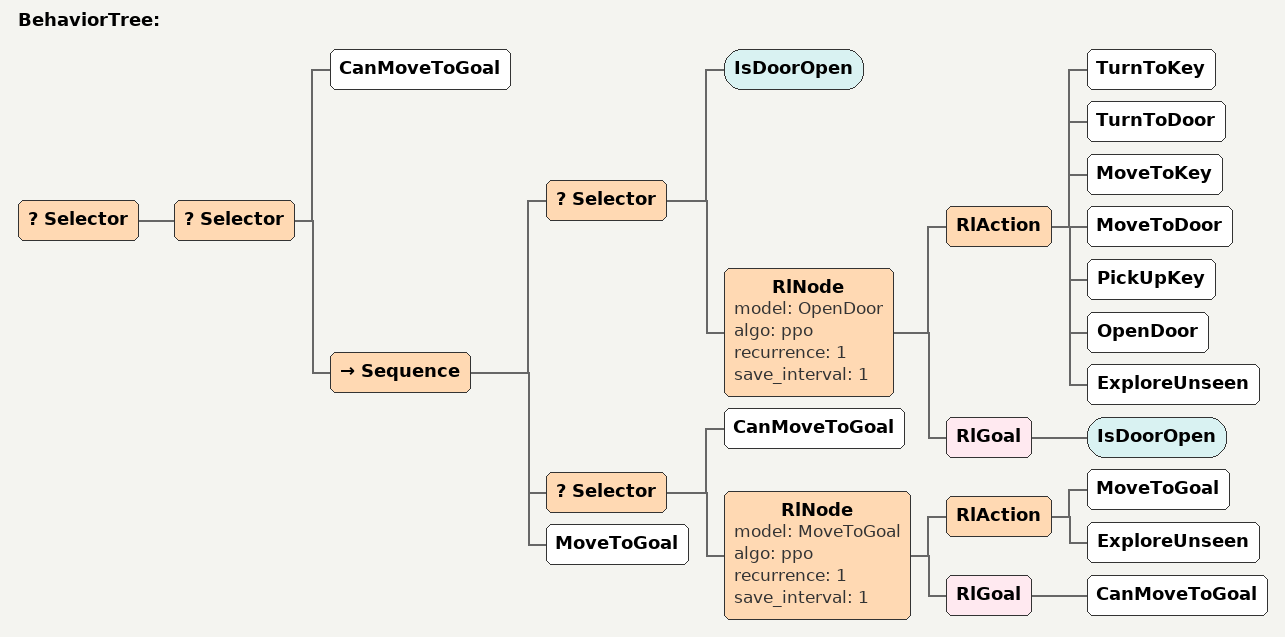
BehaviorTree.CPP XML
<!--id:4dcda9d646-->
<root label="DoorKey">
    <BehaviorTree id="DoorKey">
        <Selector>
            <Selector>
                <CanMoveToGoal/>
                <!--开门-->
                <Sequence>
                    <Selector>
                        <IsDoorOpen/>
                        <!--取钥匙并打开门的流程-->
                        <RlNode model="OpenDoor" algo="ppo" recurrence="1" save_interval="1">
                            <RlAction>
                                <TurnToKey/>
                                <TurnToDoor/>
                                <MoveToKey/>
                                <MoveToDoor/>
                                <PickUpKey/>
                                <OpenDoor/>
                                <ExploreUnseen/>
                            </RlAction>
                            <RlGoal>
                                <IsDoorOpen/>
                            </RlGoal>
                        </RlNode>
                    </Selector>

                    <Selector>
                        <CanMoveToGoal/>
                        <!--寻找终点-->
                        <RlNode model="MoveToGoal" algo="ppo" recurrence="1" save_interval="1">
                            <RlAction>
                                <MoveToGoal/>
                                <ExploreUnseen/>
                            </RlAction>
                            <RlGoal>
                                <CanMoveToGoal/>
                            </RlGoal>
                        </RlNode>
                    </Selector>
                    <MoveToGoal/>
                </Sequence>
            </Selector>
        </Selector>
    </BehaviorTree>
</root>
